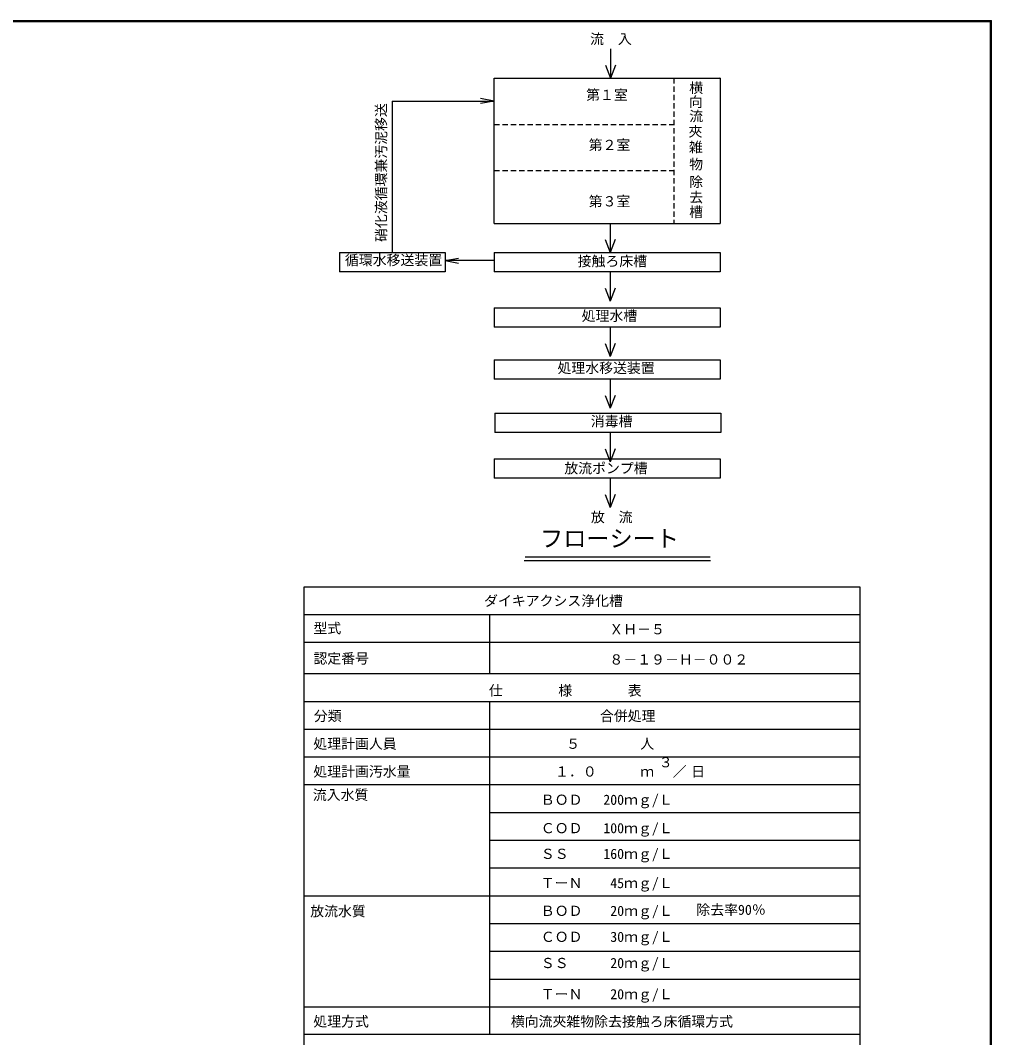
# Model space of a CAD drawing. Units: millimetres, scale not verified. Extents: x -8093 to 8093, y -5792 to 5792.
# Drawn here: x 1799 to 8093, y -802 to 5792 of the extents above; entities that cross this region are included whole.
import ezdxf
from ezdxf.enums import TextEntityAlignment as Align

# ---------------------------------------------------------------- set-up
doc = ezdxf.new("R2010")
doc.units = ezdxf.units.MM
doc.header["$LTSCALE"] = 30
doc.linetypes.add('DASHED1', pattern=[1.8, 1.2, -0.6])
doc.layers.add('0-0_Axis_waku', color=7, linetype='Continuous', lineweight=25)
doc.layers.add('0-1_00クル-フ-0躯体', color=3, linetype='Continuous', lineweight=25)
doc.styles.add('ＭＳ ゴシック', font='')
doc.styles.get('ＭＳ ゴシック').set_extended_font_data('MS Gothic')

msp = doc.modelspace()

# ---------------------------------------------------------------- linework, layer by layer
at = {"layer": '0-0_Axis_waku'}
for p, q in [((-8093.4, 5792.4), (8093.4, 5792.4)), ((-8092.8, 5791.8), (8092.8, 5791.8)), ((-8092.2, 5791.2), (8092.2, 5791.2)), ((-8091.6, 5790.6), (8091.6, 5790.6)), ((-8091, 5790), (8091, 5790)), ((-8090.4, 5789.4), (8090.4, 5789.4)), ((-8089.8, 5788.8), (8089.8, 5788.8)), ((-8089.2, 5788.2), (8089.2, 5788.2)), ((-8088.6, 5787.6), (8088.6, 5787.6)), ((-8088, 5787), (8088, 5787)), ((-8087.4, 5786.4), (8087.4, 5786.4)), ((-8086.8, 5785.8), (8086.8, 5785.8)), ((-8086.2, 5785.2), (8086.2, 5785.2)), ((-8085.6, 5784.6), (8085.6, 5784.6)), ((-8085, 5784), (8085, 5784)), ((8085, -5784), (8085, 5784)), ((8085.6, -5784.6), (8085.6, 5784.6)), ((8086.2, -5785.2), (8086.2, 5785.2)), ((8086.8, -5785.8), (8086.8, 5785.8)), ((8087.4, -5786.4), (8087.4, 5786.4)), ((8088, -5787), (8088, 5787)), ((8088.6, -5787.6), (8088.6, 5787.6)), ((8089.2, -5788.2), (8089.2, 5788.2)), ((8089.8, -5788.8), (8089.8, 5788.8)), ((8090.4, -5789.4), (8090.4, 5789.4)), ((8091, -5790), (8091, 5790)), ((8091.6, -5790.6), (8091.6, 5790.6)), ((8092.2, -5791.2), (8092.2, 5791.2)), ((8092.8, -5791.8), (8092.8, 5791.8)), ((8093.4, -5792.4), (8093.4, 5792.4))]:
    msp.add_line(p, q, dxfattribs=at)
at = {"layer": '0-1_00クル-フ-0躯体'}
for p, q in [((5622.78, 5607.34), (5622.78, 5418.34)), ((5590.62, 5502.34), (5622.78, 5418.34)), ((5654.93, 5502.34), (5622.78, 5418.34)), ((4868.62, 4476.24), (4868.62, 5418.34)), ((4868.62, 5418.34), (6333.03, 5418.19)), ((6333.53, 5417.69), (6333.53, 4476.59)), ((4209.35, 5269.01), (4209.35, 4287.24)), ((4868.62, 5269.01), (4781.68, 5252.71)), ((4868.62, 4476.24), (6333.03, 4476.09)), ((5621.07, 4476.24), (5621.07, 4287.24)), ((5588.91, 4371.24), (5621.07, 4287.24)), ((5653.22, 4371.24), (5621.07, 4287.24)), ((3867.06, 4287.24), (3867.06, 4161.25)), ((3867.06, 4287.24), (4551.65, 4287.24)), ((3867.06, 4287.24), (4551.65, 4287.24)), ((4868.62, 4287.24), (4868.62, 4161.25)), ((4868.62, 4287.24), (6333.38, 4287.24)), ((4868.62, 4287.24), (6333.38, 4287.24)), ((6333.38, 4287.24), (6333.38, 4161.25)), ((4551.65, 4235.24), (4638.59, 4251.55)), ((6333.38, 4161.25), (4868.62, 4161.25)), ((5621.07, 4161.25), (5621.07, 3972.25)), ((5588.91, 4056.24), (5621.07, 3972.25)), ((5653.22, 4056.24), (5621.07, 3972.25)), ((4868.62, 3929), (4868.62, 3803.01)), ((4868.62, 3929), (6333.38, 3929)), ((6333.38, 3929), (6333.38, 3803.01)), ((6333.38, 3803.01), (4868.62, 3803.01)), ((5621.07, 3803), (5621.07, 3614)), ((5588.91, 3698.01), (5621.07, 3614)), ((5653.22, 3698.01), (5621.07, 3614)), ((4868.62, 3592.69), (4868.62, 3466.69)), ((4868.62, 3592.69), (6333.38, 3592.69)), ((6333.38, 3592.69), (6333.38, 3466.69)), ((6333.38, 3466.69), (4868.62, 3466.69)), ((5621.07, 3466.69), (5621.07, 3277.69)), ((5588.91, 3361.69), (5621.07, 3277.69)), ((5653.22, 3361.69), (5621.07, 3277.69)), ((4873.36, 3246.33), (4873.36, 3120.33)), ((4873.36, 3246.33), (6338.13, 3246.33)), ((5621.07, 3120.33), (5621.07, 2931.33)), ((5588.91, 3015.33), (5621.07, 2931.33)), ((5653.22, 3015.33), (5621.07, 2931.33)), ((4868.62, 2950.36), (4868.62, 2824.37)), ((4868.62, 2950.36), (6333.38, 2950.36)), ((6333.38, 2950.36), (6333.38, 2824.37)), ((6333.38, 2824.37), (4868.62, 2824.37)), ((5621.07, 2824.36), (5621.07, 2635.36)), ((5588.91, 2719.37), (5621.07, 2635.36)), ((5653.22, 2719.37), (5621.07, 2635.36)), ((6270.4, 2312.32), (5069.47, 2312.32)), ((6271.25, 2288.32), (5063.86, 2288.32)), ((3638.95, 2120.37), (7238.95, 2120.37)), ((3638.95, 1558.24), (3638.95, 2120.37)), ((7238.95, 2120.37), (7238.95, 1558.24)), ((3638.95, 1940.37), (7238.95, 1940.37)), ((4838.95, 1940.37), (4838.95, 1558.24)), ((7238.95, 1760.37), (3638.95, 1760.37)), ((3638.95, 1558.24), (7238.95, 1558.24)), ((7238.95, 1558.24), (7238.95, -2401.76)), ((3638.95, 1378.24), (7238.95, 1378.24)), ((4838.95, 1378.24), (4838.95, -781.76)), ((3638.95, 1198.24), (7238.95, 1198.24)), ((3638.95, 1018.24), (7238.95, 1018.24)), ((3638.95, 838.24), (7238.95, 838.24)), ((4838.95, 658.24), (7238.95, 658.24)), ((4838.95, 478.24), (7238.95, 478.24)), ((4838.95, 298.24), (7238.95, 298.24)), ((3638.95, 118.23), (7238.95, 118.23)), ((4838.95, -61.77), (7238.95, -61.77)), ((4838.95, -241.77), (7238.95, -241.77)), ((4838.95, -421.77), (7238.95, -421.77)), ((3638.94, -601.77), (7238.95, -601.77)), ((7238.94, -781.76), (3638.94, -781.76))]:
    msp.add_line(p, q, dxfattribs=at)
at = {"layer": '0-1_00クル-フ-0躯体', "linetype": 'DASHED1'}
for p, q in [((6033.89, 5418.19), (6033.89, 4476.09)), ((4868.62, 5118.34), (6033.89, 5118.19)), ((4868.62, 4818.34), (6033.89, 4818.19))]:
    msp.add_line(p, q, dxfattribs=at)
at = {"layer": '0-1_00クル-フ-0躯体'}
for points in [[(4209.35, 5269.01), (4868.62, 5269.01), (4781.68, 5285.32)], [(4551.65, 4287.24), (4551.65, 4161.25), (3867.06, 4161.25)], [(4868.62, 4235.24), (4551.65, 4235.24), (4638.59, 4218.94)], [(6338.13, 3246.33), (6338.13, 3120.33), (4873.36, 3120.33)], [(7238.95, -2401.76), (3638.95, -2401.76), (3638.95, 1558.24)]]:
    msp.add_lwpolyline(points, dxfattribs=at)
for centre, start, end in [((6333.03, 5417.69), 0, 90), ((6333.03, 4476.59), 270, 0)]:
    msp.add_arc(centre, 0.5, start, end, dxfattribs=at)

# ---------------------------------------------------------------- texts
at = {"layer": '0-1_00クル-フ-0躯体', "color": 4, "style": 'ＭＳ ゴシック'}
for s, height, p in [('流\u3000入', 65.98, (5490.93, 5619.16)), ('第１室', 65.98, (5465.38, 5256.62)), ('横', 65.98, (6133.58, 5302)), ('向', 65.98, (6131.42, 5211.22)), ('流', 65.98, (6133.58, 5118.49)), ('夾', 65.98, (6129.26, 5019.01)), ('第２室', 65.98, (5481.94, 4931.98)), ('雑', 65.98, (6131.42, 4917.38)), ('物', 65.98, (6133.58, 4806.85)), ('除', 65.98, (6133.58, 4692.55)), ('去', 65.98, (6133.58, 4593.34)), ('第３室', 65.98, (5481.94, 4566.49)), ('槽', 65.98, (6133.58, 4497.79)), ('循環水移送装置', 65.98, (3902.64, 4185.9)), ('接触ろ床槽', 65.98, (5410.68, 4179.04)), ('処理水槽', 65.98, (5436.39, 3824.55)), ('処理水移送装置', 65.98, (5279.96, 3486.52)), ('消毒槽', 65.98, (5495.86, 3140.86)), ('放流ポンプ槽', 65.98, (5324.23, 2836.46)), ('放\u3000流', 65.98, (5496.21, 2519.78)), ('フローシート', 110, (5167.08, 2345.73)), ('ダイキアクシス浄化槽\u3000', 65.98, (4804.14, 1977.18)), ('型式', 65.98, (3698.58, 1799.58)), ('ＸＨ－５', 65.98, (5616.24, 1792.93)), ('認定番号', 65.98, (3698.58, 1603.58)), ('８－１９－Ｈ－００２', 65.98, (5616.24, 1596.93)), ('仕\u3000\u3000\u3000\u3000様\u3000\u3000\u3000\u3000表', 65.98, (4835.35, 1395.64)), ('分類', 65.98, (3700.75, 1230.64)), ('合併処理', 65.98, (5554.75, 1230.64)), ('処理計画人員\u3000', 65.98, (3697.75, 1050.64)), ('５', 65.98, (5336.35, 1050.64)), ('人', 65.98, (5816.35, 1050.64)), ('３', 65.98, (5936.35, 930.64)), ('処理計画汚水量', 65.98, (3697.75, 870.64)), ('１．０', 65.98, (5264.14, 870.64)), ('ｍ', 65.98, (5816.35, 870.64)), ('／', 65.98, (6026.35, 870.64)), ('日', 65.98, (6146.35, 870.64)), ('流入水質', 65.98, (3694.47, 719.23)), ('ＢＯＤ\u3000 200ｍｇ/Ｌ', 65.98, (5171.9, 687.65)), ('ＣＯＤ\u3000 100ｍｇ/Ｌ', 65.98, (5171.9, 503.59)), ('ＳＳ\u3000\u3000 160ｍｇ/Ｌ', 65.98, (5171.9, 337.05)), ('ＴーＮ \u3000 45ｍｇ/Ｌ', 65.98, (5171.9, 147.64)), ('除去率90％', 65.98, (6179.62, -25.42)), ('放流水質', 65.98, (3677.64, -34.92)), ('ＢＯＤ\u3000\u300020ｍｇ/Ｌ', 65.98, (5171.9, -32.36)), ('ＣＯＤ\u3000\u300030ｍｇ/Ｌ', 65.98, (5171.9, -200.86)), ('ＳＳ\u3000\u3000\u300020ｍｇ/Ｌ', 65.98, (5171.9, -370.55)), ('ＴーＮ\u3000\u300020ｍｇ/Ｌ', 65.98, (5171.9, -572.36)), ('処理方式\u3000\u3000\u3000', 65.98, (3697.74, -749.36)), ('横向流夾雑物除去接触ろ床循環方式', 65.98, (4977.58, -749.36))]:
    msp.add_text(s, height=height, dxfattribs=at).set_placement(p, align=Align.BOTTOM_LEFT)
msp.add_text('硝化液循環兼汚泥移送', height=65.98, rotation=90, dxfattribs=at).set_placement((4189.89, 4355.7), align=Align.BOTTOM_LEFT)

doc.saveas('drawing.dxf')
